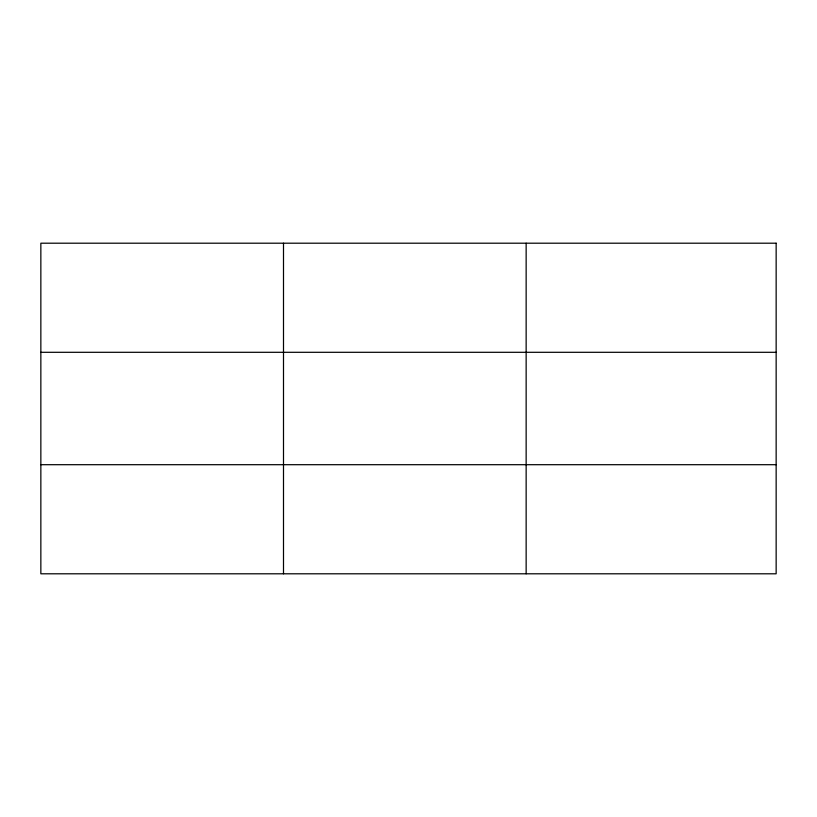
<?xml version="1.0" encoding="UTF-8"?>
<svg xmlns="http://www.w3.org/2000/svg" width="817" height="817" viewBox="0 0 817 817"><rect width="100%" height="100%" fill="white"/><g stroke="black" fill="none" stroke-linecap="round" stroke-linejoin="round"><path stroke-width="1.23" d="M283.499 243.2L283.499 573.8M526.148 243.2L526.148 573.8M40.85 352.301L776.15 352.301M40.85 464.699L776.15 464.699M776.15 243.2L776.15 573.8L40.85 573.8L40.85 243.2L776.15 243.2"/></g></svg>
